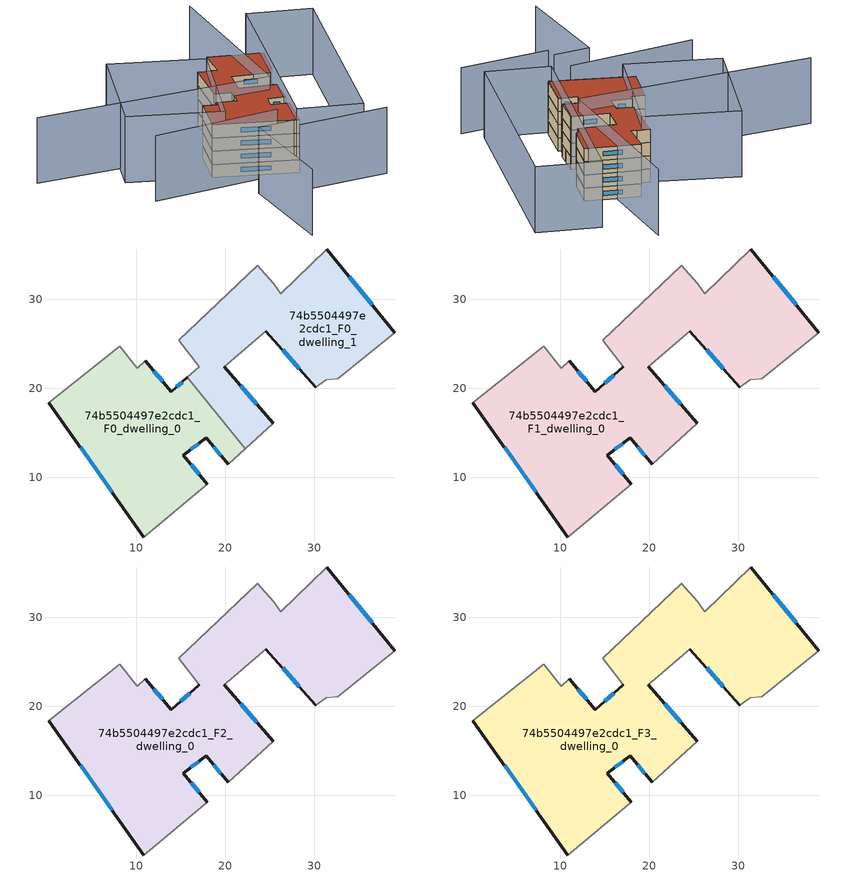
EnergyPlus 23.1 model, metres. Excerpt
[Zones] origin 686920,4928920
74b5504497e2cdc1_F0_dwelling_0
 floor ground (EU_floor_Construction): 15.77,21.24 22.27,13.22 20.35,11.46 17.89,14.44 15.29,12.5 17.96,9.25 10.88,3.31 0.19,18.39 8.17,24.76 10.13,22.25 11.02,23.1 13.96,19.62 z0
 wall outside (EU_wall_Construction): 17.96,9.25 15.29,12.5 17.89,14.44 20.35,11.46 / 0.19,18.39 10.88,3.31 / 15.77,21.24 13.96,19.62 11.02,23.1 z0:3
 wall adiabatic (EU_wall_Construction): 10.88,3.31 17.96,9.25 / 11.02,23.1 10.13,22.25 8.17,24.76 0.19,18.39 / 20.35,11.46 22.27,13.22 z0:3
 wall to 74b5504497e2cdc1_F0_dwelling_1 (EU_wall_Construction): 22.27,13.22 15.76,21.24 z0:3
 window (EU_Window_Construction): 17.07,10.34 16.18,11.42 / 3.75,13.37 7.32,8.34 / 12.98,20.78 12,21.94 / 15.16,20.7 14.56,20.16 / 18.71,13.45 19.53,12.46 / 16.16,13.15 17.02,13.8 z1:2
74b5504497e2cdc1_F0_dwelling_1
 floor ground (EU_floor_Construction): 31.42,35.66 39.04,26.26 32.63,21.1 31.37,20.95 30.19,20.13 24.57,26.43 19.9,22.41 25.4,16.09 22.27,13.22 15.77,21.24 17.09,22.43 14.77,25.39 23.6,33.81 25.44,31.74 26.24,30.63 z0
 wall outside (EU_wall_Construction): 24.57,26.43 30.19,20.13 / 25.4,16.09 19.9,22.41 / 39.04,26.26 31.42,35.66 z0:3
 wall adiabatic (EU_wall_Construction): 30.19,20.13 31.37,20.95 32.63,21.1 39.04,26.26 / 19.9,22.41 24.57,26.43 / 22.27,13.22 25.4,16.09 / 31.42,35.66 26.24,30.63 25.44,31.74 23.6,33.81 14.77,25.39 17.09,22.43 15.77,21.24 z0:3
 window (EU_Window_Construction): 26.44,24.33 28.32,22.23 / 23.57,18.2 21.73,20.31 / 36.5,29.39 33.96,32.53 z1:2
 roof outside (EU_roof_Construction): 25.44,31.74 23.6,33.81 14.77,25.39 23.6,33.81 z3
74b5504497e2cdc1_F1_dwelling_0
 floor to 74b5504497e2cdc1_F0_dwelling_0 (EU_floor_Construction): 15.76,21.24 22.27,13.22 20.35,11.46 17.89,14.44 15.29,12.5 17.96,9.25 10.88,3.31 0.19,18.39 8.17,24.76 10.13,22.25 11.02,23.1 13.96,19.62 z3
 floor to 74b5504497e2cdc1_F0_dwelling_1 (EU_floor_Construction): 31.42,35.66 39.04,26.26 32.63,21.1 31.37,20.95 30.19,20.13 24.57,26.43 19.9,22.41 25.4,16.09 22.27,13.22 15.76,21.24 17.09,22.43 14.77,25.39 23.6,33.81 25.44,31.74 26.24,30.63 z3
 wall outside (EU_wall_Construction): 24.57,26.43 30.19,20.13 / 25.4,16.09 19.9,22.41 / 17.96,9.25 15.29,12.5 17.89,14.44 20.35,11.46 / 0.19,18.39 10.88,3.31 / 17.09,22.43 13.96,19.62 11.02,23.1 / 39.04,26.26 31.42,35.66 z3:6
 wall adiabatic (EU_wall_Construction): 30.19,20.13 31.37,20.95 32.63,21.1 39.04,26.26 / 19.9,22.41 24.57,26.43 / 20.35,11.46 25.4,16.09 / 10.88,3.31 17.96,9.25 / 11.02,23.1 10.13,22.25 8.17,24.76 0.19,18.39 / 31.42,35.66 26.24,30.63 25.44,31.74 23.6,33.81 14.77,25.39 17.09,22.43 z3:6
 window (EU_Window_Construction): 26.44,24.33 28.32,22.23 / 23.57,18.2 21.73,20.31 / 18.71,13.45 19.53,12.46 / 16.16,13.15 17.02,13.8 / 17.07,10.34 16.18,11.42 / 3.75,13.37 7.32,8.34 / 12.98,20.78 12,21.94 / 16.05,21.5 15,20.56 / 36.5,29.39 33.96,32.53 z4:5
74b5504497e2cdc1_F2_dwelling_0
 floor to 74b5504497e2cdc1_F1_dwelling_0 (EU_floor_Construction): 31.42,35.66 39.04,26.26 32.63,21.1 31.37,20.95 30.19,20.13 24.57,26.43 19.9,22.41 25.4,16.09 20.35,11.46 17.89,14.44 15.29,12.5 17.96,9.25 10.88,3.31 0.19,18.39 8.17,24.76 10.13,22.25 11.02,23.1 13.96,19.62 17.09,22.43 14.77,25.39 23.6,33.81 25.44,31.74 26.24,30.63 z6
 wall outside (EU_wall_Construction): 24.57,26.43 30.19,20.13 / 25.4,16.09 19.9,22.41 / 17.96,9.25 15.29,12.5 17.89,14.44 20.35,11.46 / 0.19,18.39 10.88,3.31 / 17.09,22.43 13.96,19.62 11.02,23.1 / 39.04,26.26 31.42,35.66 z6:9
 wall adiabatic (EU_wall_Construction): 30.19,20.13 31.37,20.95 32.63,21.1 39.04,26.26 / 19.9,22.41 24.57,26.43 / 20.35,11.46 25.4,16.09 / 10.88,3.31 17.96,9.25 / 11.02,23.1 10.13,22.25 8.17,24.76 0.19,18.39 / 31.42,35.66 26.24,30.63 25.44,31.74 23.6,33.81 14.77,25.39 17.09,22.43 z6:9
 window (EU_Window_Construction): 26.44,24.33 28.32,22.23 / 23.57,18.2 21.73,20.31 / 18.71,13.45 19.53,12.46 / 16.16,13.15 17.02,13.8 / 17.07,10.34 16.18,11.42 / 3.75,13.37 7.32,8.34 / 12.98,20.78 12,21.94 / 16.05,21.5 15,20.56 / 36.5,29.39 33.96,32.53 z7:8
74b5504497e2cdc1_F3_dwelling_0
 floor to 74b5504497e2cdc1_F2_dwelling_0 (EU_floor_Construction): 31.42,35.66 39.04,26.26 32.63,21.1 31.37,20.95 30.19,20.13 24.57,26.43 19.9,22.41 25.4,16.09 20.35,11.46 17.89,14.44 15.29,12.5 17.96,9.25 10.88,3.31 0.19,18.39 8.17,24.76 10.13,22.25 11.02,23.1 13.96,19.62 17.09,22.43 14.77,25.39 23.6,33.81 25.44,31.74 26.24,30.63 z9
 wall outside (EU_wall_Construction): 24.57,26.43 30.19,20.13 / 25.4,16.09 19.9,22.41 / 17.96,9.25 15.29,12.5 17.89,14.44 20.35,11.46 / 0.19,18.39 10.88,3.31 / 17.09,22.43 13.96,19.62 11.02,23.1 / 39.04,26.26 31.42,35.66 z9:12
 wall adiabatic (EU_wall_Construction): 30.19,20.13 31.37,20.95 32.63,21.1 39.04,26.26 / 19.9,22.41 24.57,26.43 / 20.35,11.46 25.4,16.09 / 10.88,3.31 17.96,9.25 / 11.02,23.1 10.13,22.25 8.17,24.76 0.19,18.39 / 31.42,35.66 26.24,30.63 25.44,31.74 23.6,33.81 14.77,25.39 17.09,22.43 z9:12
 window (EU_Window_Construction): 26.44,24.33 28.32,22.23 / 23.57,18.2 21.73,20.31 / 18.71,13.45 19.53,12.46 / 16.16,13.15 17.02,13.8 / 17.07,10.34 16.18,11.42 / 3.75,13.37 7.32,8.34 / 12.98,20.78 12,21.94 / 16.05,21.5 15,20.56 / 36.5,29.39 33.96,32.53 z10:11
 roof outside (EU_roof_Construction): 25.4,16.09 19.9,22.41 24.57,26.43 30.19,20.13 31.37,20.95 32.63,21.1 39.04,26.26 31.42,35.66 26.24,30.63 25.44,31.74 23.6,33.81 14.77,25.39 17.09,22.43 13.96,19.62 11.02,23.1 10.13,22.25 8.17,24.76 0.19,18.39 10.88,3.31 17.96,9.25 15.29,12.5 17.89,14.44 20.35,11.46 z12
shading: -16.38,23.16 7.55,6.86 / 2.49,-0.99 18.95,-12.93 / -17.18,-14.04 -2.61,6.05 / -2.61,6.05 4.07,1.2 / 47.74,48.07 22.29,16.27 / 22.29,16.27 -19.21,49.48 / 58.4,24.65 18.76,-7.72 / 18.76,-7.72 9.69,3.4 / 9.69,3.4 49.33,35.76 / 49.33,35.76 58.4,24.65 / 1.76,16.17 -10.42,33.36 / -10.42,33.36 12.43,49.57 / 12.43,49.57 24.62,32.37 / 24.62,32.37 1.76,16.17 z0:15
[Building]
EU S2 Campaign: North Axis=0; Terrain=City; Solar Distribution=FullExterior
[Site:Location]
Bologna: Latitude=44.5; Longitude=11.25; Time Zone=1; Elevation=37
[SizingPeriod:WeatherFileDays]
AnnualSizingPeriod: Begin Month=1; Begin Day of Month=1; End Month=12; End Day of Month=31; Day of Week for Start Day=Monday; Use Weather File Daylight Saving Period=No; Use Weather File Rain and Snow Indicators=No
[MATERIAL]
EU_InternalMass_Material: Roughness=MediumRough; Thickness=0.1; Conductivity=1; Density=1800; Specific Heat=900; Thermal Absorptance=0.9; Solar Absorptance=0.7; Visible Absorptance=0.7
[MATERIAL:NOMASS] Roughness=MediumRough; Thermal Absorptance=0.9; Solar Absorptance=0.7; Visible Absorptance=0.7
Name | Thermal Resistance
EU_wall_NoMass | 0.937881
EU_roof_NoMass | 0.548572
EU_floor_NoMass | 0.71348
[WINDOWMATERIAL:SIMPLEGLAZINGSYSTEM]
EU_Window_SimpleGlazing: UFactor=4.25633; Solar Heat Gain Coefficient=0.85; Visible Transmittance=0.85
[CONSTRUCTION]
EU_wall_Construction: EU_wall_NoMass
EU_roof_Construction: EU_roof_NoMass
EU_floor_Construction: EU_floor_NoMass
EU_InternalMass_Construction: EU_InternalMass_Material
EU_Window_Construction: EU_Window_SimpleGlazing
[ZONE] Type=1; Multiplier=1; Ceiling Height=autocalculate; Floor Area=autocalculate; Part of Total Floor Area=Yes
Name | Volume
74b5504497e2cdc1_F0_dwelling_0 | 684.532
74b5504497e2cdc1_F1_dwelling_0 | 1369.04
74b5504497e2cdc1_F2_dwelling_0; 74b5504497e2cdc1_F3_dwelling_0 | 1369.05
74b5504497e2cdc1_F0_dwelling_1 | 684.513
[INTERNALMASS] Construction=EU_InternalMass_Construction
Name | Zone or ZoneList | Surface Area
74b5504497e2cdc1_F0_dwelling_0_EU_InternalMass | 74b5504497e2cdc1_F0_dwelling_0 | 228.177
74b5504497e2cdc1_F0_dwelling_1_EU_InternalMass | 74b5504497e2cdc1_F0_dwelling_1 | 228.177
74b5504497e2cdc1_F1_dwelling_0_EU_InternalMass | 74b5504497e2cdc1_F1_dwelling_0 | 456.354
74b5504497e2cdc1_F2_dwelling_0_EU_InternalMass | 74b5504497e2cdc1_F2_dwelling_0 | 456.354
74b5504497e2cdc1_F3_dwelling_0_EU_InternalMass | 74b5504497e2cdc1_F3_dwelling_0 | 456.354
[OTHEREQUIPMENT] Fuel Type=Electricity; Design Level Calculation Method=Watts/Area; Power per Zone Floor Area=1; Fraction Latent=0; Fraction Radiant=0; Fraction Lost=0; Carbon Dioxide Generation Rate=0; EndUse Subcategory=EU_Step8_InternalGains
Name | Zone or ZoneList or Space or SpaceList | Schedule
EU_Step8_InternalGain_74b5504497e2cdc1_F0_dwelling_0_f000 | 74b5504497e2cdc1_F0_dwelling_0 | EU_Step8_GainSchedule_74b5504497e2cdc1_F0_dwelling_0_f000
EU_Step8_InternalGain_74b5504497e2cdc1_F0_dwelling_1_f000 | 74b5504497e2cdc1_F0_dwelling_1 | EU_Step8_GainSchedule_74b5504497e2cdc1_F0_dwelling_1_f000
EU_Step8_InternalGain_74b5504497e2cdc1_F1_dwelling_0_f000 | 74b5504497e2cdc1_F1_dwelling_0 | EU_Step8_GainSchedule_74b5504497e2cdc1_F1_dwelling_0_f000
EU_Step8_InternalGain_74b5504497e2cdc1_F2_dwelling_0_f000 | 74b5504497e2cdc1_F2_dwelling_0 | EU_Step8_GainSchedule_74b5504497e2cdc1_F2_dwelling_0_f000
EU_Step8_InternalGain_74b5504497e2cdc1_F3_dwelling_0_f000 | 74b5504497e2cdc1_F3_dwelling_0 | EU_Step8_GainSchedule_74b5504497e2cdc1_F3_dwelling_0_f000
[ZONEVENTILATION:DESIGNFLOWRATE] Schedule=EU_AlwaysOn; Design Flow Rate Calculation Method=AirChanges/Hour; Air Changes per Hour=0.687892; Ventilation Type=Natural; Fan Pressure Rise=0; Fan Total Efficiency=1; Constant Term Coefficient=1; Temperature Term Coefficient=0; Velocity Term Coefficient=0; Velocity Squared Term Coefficient=0; Minimum Indoor Temperature=-100; Maximum Indoor Temperature=100; Delta Temperature=-100; Minimum Outdoor Temperature=-100; Maximum Outdoor Temperature=100; Maximum Wind Speed=40
Name | Zone or ZoneList or Space or SpaceList
EU_ConstantAir_74b5504497e2cdc1_F0_dwelling_0 | 74b5504497e2cdc1_F0_dwelling_0
EU_ConstantAir_74b5504497e2cdc1_F0_dwelling_1 | 74b5504497e2cdc1_F0_dwelling_1
EU_ConstantAir_74b5504497e2cdc1_F1_dwelling_0 | 74b5504497e2cdc1_F1_dwelling_0
EU_ConstantAir_74b5504497e2cdc1_F2_dwelling_0 | 74b5504497e2cdc1_F2_dwelling_0
EU_ConstantAir_74b5504497e2cdc1_F3_dwelling_0 | 74b5504497e2cdc1_F3_dwelling_0
[HVACTEMPLATE:THERMOSTAT] Constant Heating Setpoint=20; Constant Cooling Setpoint=50
EU_HeatOnly_74b5504497e2cdc1_F0_dwelling_0; EU_HeatOnly_74b5504497e2cdc1_F0_dwelling_1; EU_HeatOnly_74b5504497e2cdc1_F1_dwelling_0; EU_HeatOnly_74b5504497e2cdc1_F2_dwelling_0; EU_HeatOnly_74b5504497e2cdc1_F3_dwelling_0
[HVACTEMPLATE:ZONE:IDEALLOADSAIRSYSTEM] System Availability Schedule=EU_AlwaysOn; Maximum Heating Supply Air Temperature=50; Minimum Cooling Supply Air Temperature=13; Maximum Heating Supply Air Humidity Ratio=0.0156; Minimum Cooling Supply Air Humidity Ratio=0.0077; Heating Limit=NoLimit; Cooling Limit=NoLimit; Heating Availability Schedule=EU_AlwaysOn; Cooling Availability Schedule=EU_CoolingOff; Dehumidification Control Type=ConstantSensibleHeatRatio; Cooling Sensible Heat Ratio=0.7; Dehumidification Setpoint=60; Humidification Control Type=None; Humidification Setpoint=30; Outdoor Air Method=None; Outdoor Air Flow Rate per Person=0.00944; Outdoor Air Flow Rate per Zone Floor Area=0; Outdoor Air Flow Rate per Zone=0; Demand Controlled Ventilation Type=None; Outdoor Air Economizer Type=NoEconomizer; Heat Recovery Type=None; Sensible Heat Recovery Effectiveness=0.7; Latent Heat Recovery Effectiveness=0.65
Name | Template Thermostat
74b5504497e2cdc1_F0_dwelling_0 | EU_HeatOnly_74b5504497e2cdc1_F0_dwelling_0
74b5504497e2cdc1_F0_dwelling_1 | EU_HeatOnly_74b5504497e2cdc1_F0_dwelling_1
74b5504497e2cdc1_F1_dwelling_0 | EU_HeatOnly_74b5504497e2cdc1_F1_dwelling_0
74b5504497e2cdc1_F2_dwelling_0 | EU_HeatOnly_74b5504497e2cdc1_F2_dwelling_0
74b5504497e2cdc1_F3_dwelling_0 | EU_HeatOnly_74b5504497e2cdc1_F3_dwelling_0
[SIZING:ZONE] Zone Cooling Design Supply Air Temperature Input Method=SupplyAirTemperature; Zone Cooling Design Supply Air Temperature=13; Zone Heating Design Supply Air Temperature Input Method=SupplyAirTemperature; Zone Heating Design Supply Air Temperature=50; Zone Cooling Design Supply Air Humidity Ratio=0.008; Zone Heating Design Supply Air Humidity Ratio=0.008; Cooling Design Air Flow Method=DesignDay; Cooling Design Air Flow Rate=0; Cooling Minimum Air Flow per Zone Floor Area=0.000762; Cooling Minimum Air Flow=0; Cooling Minimum Air Flow Fraction=0.2; Heating Design Air Flow Method=DesignDay; Heating Design Air Flow Rate=0; Heating Maximum Air Flow per Zone Floor Area=0.002032; Heating Maximum Air Flow=0.141576; Heating Maximum Air Flow Fraction=0.3; Account for Dedicated Outdoor Air System=No; Dedicated Outdoor Air System Control Strategy=NeutralSupplyAir; Dedicated Outdoor Air Low Setpoint Temperature for Design=autosize; Dedicated Outdoor Air High Setpoint Temperature for Design=autosize; Zone Load Sizing Method=Sensible Load Only No Latent Load; Zone Latent Cooling Design Supply Air Humidity Ratio Input Method=HumidityRatioDifference; Zone Cooling Design Supply Air Humidity Ratio Difference=0.005; Zone Latent Heating Design Supply Air Humidity Ratio Input Method=HumidityRatioDifference; Zone Humidification Design Supply Air Humidity Ratio Difference=0.005
74b5504497e2cdc1_F0_dwelling_0; 74b5504497e2cdc1_F0_dwelling_1; 74b5504497e2cdc1_F1_dwelling_0; 74b5504497e2cdc1_F2_dwelling_0; 74b5504497e2cdc1_F3_dwelling_0
[SCHEDULE:CONSTANT]
Name | Hourly Value
EU_AlwaysOn | 1
EU_CoolingOff | 0
[SCHEDULE:FILE] Column Number=1; Rows to Skip at Top=0; Number of Hours of Data=8760; Column Separator=Comma; Interpolate to Timestep=No; Minutes per Item=60; Adjust Schedule for Daylight Savings=Yes
Name | File
EU_Step8_GainSchedule_74b5504497e2cdc1_F0_dwelling_0_f000 | ../../schedules/74b5504497e2cdc1/74b5504497e2cdc1_F0_dwelling_0_f000_gain.csv
EU_Step8_GainSchedule_74b5504497e2cdc1_F0_dwelling_1_f000 | ../../schedules/74b5504497e2cdc1/74b5504497e2cdc1_F0_dwelling_1_f000_gain.csv
EU_Step8_GainSchedule_74b5504497e2cdc1_F1_dwelling_0_f000 | ../../schedules/74b5504497e2cdc1/74b5504497e2cdc1_F1_dwelling_0_f000_gain.csv
EU_Step8_GainSchedule_74b5504497e2cdc1_F2_dwelling_0_f000 | ../../schedules/74b5504497e2cdc1/74b5504497e2cdc1_F2_dwelling_0_f000_gain.csv
EU_Step8_GainSchedule_74b5504497e2cdc1_F3_dwelling_0_f000 | ../../schedules/74b5504497e2cdc1/74b5504497e2cdc1_F3_dwelling_0_f000_gain.csv
